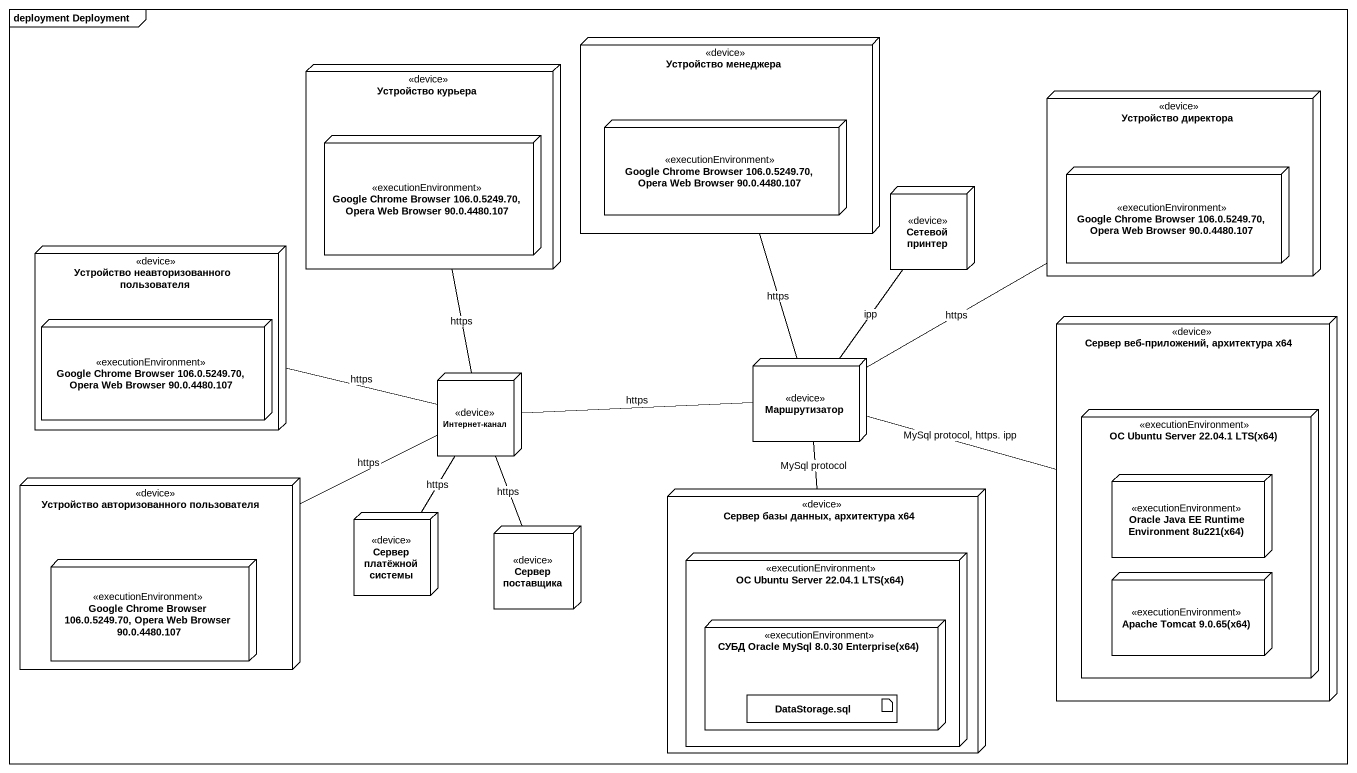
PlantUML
@startuml
mainframe deployment Deployment
node "Устройство менеджера" as Устройство_менеджера <<device>> {
  node "Google Chrome Browser 106.0.5249.70, Opera Web Browser 90.0.4480.107" as Google_Chrome_Browser_106_0_2 <<executionEnvironment>>
}
node "Устройство курьера" as Устройство_курьера <<device>> {
  node "Google Chrome Browser 106.0.5249.70, Opera Web Browser 90.0.4480.107" as Google_Chrome_Browser_106_0 <<executionEnvironment>>
}
node "Устройство директора" as Устройство_директора <<device>> {
  node "Google Chrome Browser 106.0.5249.70, Opera Web Browser 90.0.4480.107" as Google_Chrome_Browser_106_0_3 <<executionEnvironment>>
}
node "Сетевой принтер" as Сетевой_принтер <<device>>
node "Устройство неавторизованного пользователя" as Устройство <<device>> {
  node "Google Chrome Browser 106.0.5249.70, Opera Web Browser 90.0.4480.107" as Google_Chrome_Browser_106_0_4 <<executionEnvironment>>
}
node "Сервер веб-приложений, архитектура x64" as Сервер_веб_приложений <<device>> {
  node "ОС Ubuntu Server 22.04.1 LTS(x64)" as ОС_Ubuntu_Server_22_04_1 <<executionEnvironment>> {
    node "Oracle Java EE Runtime Environment 8u221(x64)" as Oracle_Java_EE_Runtime <<executionEnvironment>>
    node "Apache Tomcat 9.0.65(x64)" as Apache_Tomcat_9_0_65_x64 <<executionEnvironment>>
  }
}
node "Интернет-канал" as Интернет_канал <<device>>
node Маршрутизатор <<device>>
node "Устройство авторизованного пользователя" as Устройство_авторизованного <<device>> {
  node "Google Chrome Browser 106.0.5249.70, Opera Web Browser 90.0.4480.107" as Google_Chrome_Browser_106_0_5 <<executionEnvironment>>
}
node "Сервер платёжной системы" as Сервер_платёжной_системы <<device>>
node "Сервер базы данных, архитектура x64" as Сервер_базы_данных <<device>> {
  node "ОС Ubuntu Server 22.04.1 LTS(x64)" as ОС_Ubuntu_Server_22_04_1_2 <<executionEnvironment>> {
    node "СУБД Oracle MySql 8.0.30 Enterprise(x64)" as СУБД_Oracle_MySql_8_0_30 <<executionEnvironment>> {
      artifact "DataStorage.sql" as DataStorage_sql
    }
  }
}
node "Сервер поставщика" as Сервер_поставщика <<device>>
Интернет_канал -up- Устройство_курьера : https
Интернет_канал -left- Устройство : https
Интернет_канал -right- Маршрутизатор : https
Интернет_канал -left- Устройство_авторизованного : https
Интернет_канал -- Сервер_платёжной_системы : https
Интернет_канал -- Сервер_поставщика : https
Маршрутизатор -up- Устройство_менеджера : https
Маршрутизатор -right- Устройство_директора : https
Маршрутизатор -up- Сетевой_принтер : ipp
Маршрутизатор -right- Сервер_веб_приложений : MySql protocol, https. ipp
Маршрутизатор -- Сервер_базы_данных : MySql protocol
@enduml
